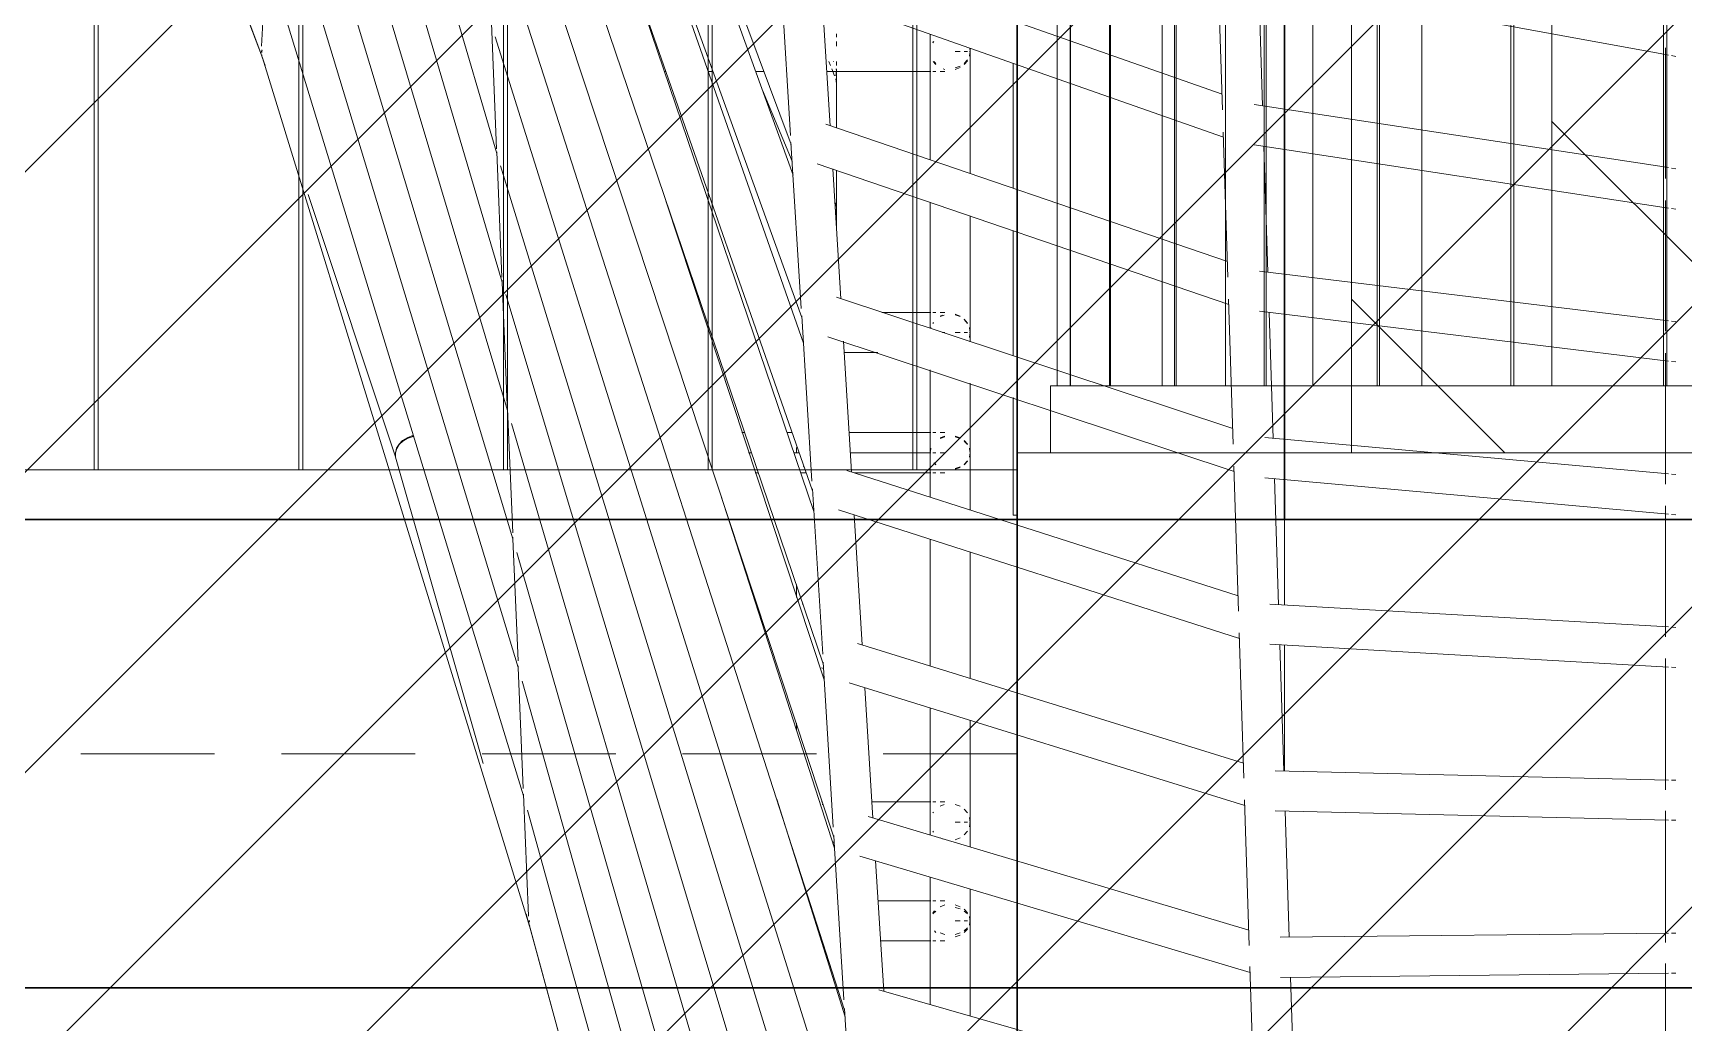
# Model space of a CAD drawing. Header units: millimetres. Extents: x 886808 to 1650903, y -1008069 to 230892.
# Drawn here: x 1018786 to 1020020, y -355386 to -354646 of the extents above; entities that cross this region are included whole.
import ezdxf

# ---------------------------------------------------------------- set-up
doc = ezdxf.new("R2010")
doc.units = ezdxf.units.MM
for name, pattern in [('ACAD_ISO07W100', [3, 0, -3]), ('CENTER', [2, 1.25, -0.25, 0.25, -0.25]), ('DASHED', [0.75, 0.5, -0.25])]:
    doc.linetypes.add(name, pattern=pattern)
doc.layers.get('0').update_dxf_attribs({"lineweight": 0})
for name, color, linetype, lineweight in [('0.NETMANHNHAT-0.05', 251, 'Continuous', 0), ('03- Net Cua- 153', 153, 'Continuous', 9), ('06- Dim- 250', 250, 'Continuous', 0), ('8l NET TO', 8, 'Continuous', 9), ('A-Wall', 113, 'Continuous', 30), ('A_Dim', 8, 'Continuous', 5), ('M-HVAC-CDFF', 50, 'Continuous', 5)]:
    doc.layers.add(name, color=color, linetype=linetype, lineweight=lineweight)

# ---------------------------------------------------------------- blocks, each defined once
blk = doc.blocks.new('Air Terminals 4 - Air Terminals 4-6275953-MẶT ĐỨNG TRỤC A-H')
at = {"layer": 'M-HVAC-CDFF'}
for p, q in [((0, 4200), (0, 4150)), ((0, 4200), (1200, 4200)), ((1200, 4150), (0, 4150))]:
    blk.add_line(p, q, dxfattribs=at)
blk = doc.blocks.new('A$C62D649C3')
at = {"transparency": 33554636}
for p, q in [((3916.5, 5505.9), (4131.2, 4930.4)), ((3889.5, 5492.5), (4139.2, 4801)), ((4132.6, 4907.5), (3921, 5493.6)), ((3761, 5435.1), (3911.2, 4923.6)), ((3585.8, 5395.6), (3735.5, 4996.7)), ((3585.8, 5395.2), (3735.9, 4995.1)), ((3893.6, 5396.2), (4147.2, 4671.5)), ((3757.1, 5360.8), (3915.2, 4827.5)), ((3897.7, 5299.9), (4155.2, 4542.1)), ((4140.4, 4781.8), (3958.8, 5300.6)), ((3753.3, 5286.5), (3919.2, 4731.5)), ((3749.4, 5212.2), (3923.2, 4635.5)), ((3901.7, 5203.6), (4163.2, 4412.6)), ((3745.5, 5137.9), (3927.2, 4539.5)), ((3905.8, 5107.2), (4171.2, 4283.2)), ((4148.2, 4656), (3997.7, 5098.9)), ((3735.3, 5004), (3739, 5073.2)), ((4149.2, 5075), (4453.4, 4967.9)), ((3741.6, 5063.5), (3931.2, 4443.5)), ((4130.8, 4937), (4123.1, 5061.3)), ((4453.7, 4956.2), (4450.3, 5064.3)), ((4483.7, 4959.4), (4480.6, 5053.3)), ((4500.1, 5049.7), (4785.1, 4997.6)), ((4500.1, 4956.9), (4500.1, 5049.7)), ((4142.8, 5045.4), (4264.7, 5002.5)), ((4160.4, 4944.4), (4154.4, 5041.3)), ((3911, 4927.1), (3907.1, 5021)), ((3909.8, 5010.9), (4179.2, 4153.7)), ((4165.1, 5013), (4165.1, 5010.6)), ((4235.1, 5012.9), (4235.1, 4918.9)), ((3735.4, 5000.8), (3735.2, 5000)), ((3735.2, 5000), (3735.3, 4999.3)), ((3735.5, 5001.1), (3735.4, 5000.8)), ((3735.6, 5000.8), (3735.4, 5000)), ((3735.4, 5000.8), (3735.6, 5000.8)), ((3735.4, 5000), (3735.4, 4999.3)), ((3735.4, 4999.2), (3735.4, 4999.3)), ((3735.4, 4997.5), (3735.5, 4996.7)), ((3735.5, 4996.7), (3735.5, 4996.5)), ((3735.6, 5000.8), (3735.8, 5000.8)), ((3735.6, 5000.8), (3735.6, 5000.8)), ((4165.1, 5007.5), (4165.1, 5003.9)), ((4238, 5007.5), (4237.1, 5006.4)), ((4237.5, 5007.5), (4237.1, 5007)), ((4253.9, 5000), (4257.6, 5000)), ((4260.7, 5000), (4263.1, 5000)), ((4264.6, 4996.7), (4265.1, 5000)), ((4264.6, 5000), (4265.1, 5000)), ((4264.6, 4996.4), (4264.6, 4996.7)), ((4265.1, 5000), (4264.7, 5002.5)), ((4265.1, 5000), (4264.7, 5002.5)), ((4264.7, 5002.5), (4264.7, 5002.5)), ((4264.7, 5002.5), (4454.4, 4935.8)), ((4265.1, 5002.4), (4265.1, 5000)), ((4265.1, 5000), (4265.1, 4908.7)), ((4785.1, 4905), (4785.1, 5002.6)), ((4785.1, 4997.6), (4787.1, 4997.2)), ((4789.5, 4996.8), (4792.6, 4996.2)), ((3735.5, 4996.5), (3735.5, 4996.4)), ((3735.5, 4996.4), (3735.8, 4995.7)), ((3735.8, 4995.7), (3737.9, 4989.5)), ((3735.9, 4995.1), (3935.8, 4345.4)), ((4036.4, 4985), (4037.5, 4985)), ((4069.3, 4985), (4072.5, 4985)), ((4072.5, 4985), (4072.8, 4985)), ((4104.7, 4985), (4110.9, 4985)), ((4157.9, 4985), (4165, 4985)), ((4159.5, 4992.5), (4160.7, 4989.4)), ((4161.6, 4987), (4163.7, 4981.7)), ((4162.9, 4992.5), (4163.1, 4992.4)), ((4165.1, 4985.4), (4164.6, 4981.8)), ((4164.8, 4987), (4165.1, 4985.4)), ((4165, 4985), (4165.1, 4985)), ((4165.1, 4992.5), (4165.1, 4989.4)), ((4165.1, 4985.4), (4165.1, 4987)), ((4165.1, 4985.4), (4165.1, 4985)), ((4165.1, 4985), (4165.1, 4975.9)), ((4165.1, 4985), (4235.6, 4985)), ((4237.1, 4985), (4239.5, 4985)), ((4237.5, 4992.5), (4239.5, 4990.2)), ((4238, 4992.5), (4239.5, 4990.9)), ((4242.6, 4985), (4246.2, 4985)), ((4245, 4987), (4246.2, 4986.5)), ((4253.9, 4987.6), (4257.6, 4988.9)), ((4253.9, 4986.5), (4257.6, 4987.9)), ((4260.7, 4990.9), (4263.1, 4993.6)), ((4260.7, 4990.2), (4263.1, 4993)), ((4297.3, 4991.1), (4297.3, 4897.7)), ((4300.1, 4896.7), (4300.1, 4990.1)), ((4164.6, 4979.5), (4165.1, 4975.9)), ((4165.1, 4942.8), (4165.1, 4975.9)), ((4109.7, 4971.1), (4132, 4917.9)), ((4477.5, 4960.3), (4787.1, 4913.1)), ((4157.1, 4945.6), (4457.4, 4843)), ((4457.8, 4831.3), (4454.3, 4939.5)), ((3915, 4831.3), (3911.1, 4924.9)), ((4138.8, 4807.8), (4131.1, 4931.8)), ((4477.3, 4930.1), (4787.1, 4882.9)), ((4487.6, 4835), (4484.6, 4929)), ((4500.1, 4833.5), (4500.1, 4926.7)), ((3913.9, 4914.5), (4187.2, 4024.3)), ((4150.7, 4916), (4458.4, 4810.9)), ((4168.4, 4815), (4162.4, 4912.1)), ((4165.1, 4883.3), (4165.1, 4911.1)), ((4789.5, 4912.7), (4792.6, 4912.2)), ((3770, 4893.1), (3835.4, 4696.8)), ((4156, 4530.2), (4037.5, 4888.3)), ((4164.6, 4886.9), (4164.6, 4886.7)), ((4164.6, 4886.7), (4165.1, 4883.3)), ((4235.1, 4793), (4235.1, 4887.2)), ((4785.1, 4790.8), (4785.1, 4888.5)), ((4165.1, 4883.1), (4164.6, 4879.7)), ((4165.1, 4883.3), (4165.1, 4883.2)), ((4165.1, 4883.2), (4165.1, 4883.1)), ((4165.1, 4869.2), (4165.1, 4883.1)), ((4265.1, 4789.9), (4265.1, 4877)), ((4789.5, 4882.5), (4792.6, 4882.1)), ((4297.3, 4866), (4297.3, 4772.4)), ((4300.1, 4771.4), (4300.1, 4865)), ((3915.2, 4827.5), (3915.1, 4828.9)), ((3919, 4735.6), (3915.2, 4827.5)), ((4481.4, 4835.8), (4787.1, 4798.6)), ((3918, 4818.2), (4195.2, 3894.9)), ((4165, 4816.2), (4461.4, 4718)), ((4461.8, 4706.4), (4458.3, 4814.8)), ((4146.8, 4678.6), (4139.1, 4802.4)), ((4199.1, 4804.9), (4235.6, 4804.9)), ((4237.1, 4804.9), (4239.5, 4804.9)), ((4242.6, 4804.9), (4246.2, 4804.9)), ((4245.7, 4802.9), (4242.6, 4801.7)), ((4244.4, 4802.9), (4242.6, 4802.1)), ((4257.6, 4802.1), (4253.9, 4803.5)), ((4257.6, 4801.7), (4253.9, 4803)), ((4263.1, 4796.9), (4260.7, 4799.9)), ((4263.1, 4796.7), (4260.7, 4799.5)), ((4481.3, 4805.7), (4787.1, 4768.5)), ((4491.6, 4710.7), (4488.6, 4804.8)), ((4500.1, 4710), (4500.1, 4803.4)), ((4235.6, 4793.4), (4235.5, 4792.8)), ((4235.6, 4793.5), (4235.6, 4793.4)), ((4237.6, 4797.4), (4237.1, 4796.7)), ((4237.4, 4797.4), (4237.1, 4796.9)), ((4246.2, 4789.9), (4244.4, 4789.9)), ((4244.4, 4789.9), (4246.2, 4789.9)), ((4253.9, 4789.9), (4257.6, 4789.9)), ((4260.7, 4789.9), (4263.1, 4789.9)), ((4264.6, 4793.4), (4264.6, 4793.5)), ((4265.1, 4789.9), (4264.6, 4793.4)), ((4264.6, 4786.3), (4265.1, 4789.9)), ((4264.6, 4789.9), (4265.1, 4789.9)), ((4265.1, 4783), (4265.1, 4789.9)), ((4789.5, 4798.3), (4792.6, 4798)), ((4158.7, 4786.7), (4462.4, 4686)), ((4176.4, 4685.6), (4170.4, 4783.4)), ((4170.9, 4774.9), (4196, 4774.9)), ((4264.6, 4786.2), (4264.6, 4786.3)), ((4785.1, 4676.5), (4785.1, 4774.4)), ((4789.5, 4768.2), (4792.6, 4767.9)), ((4235.1, 4761.9), (4235.1, 4666.8)), ((4265.1, 4752), (4265.1, 4751.4)), ((4265.1, 4751.4), (4265.1, 4700)), ((4297.3, 4741.3), (4297.3, 4653.4)), ((4300.1, 4646), (4300.1, 4740.4)), ((3923, 4640), (3919.1, 4732.9)), ((3922, 4721.8), (4203.2, 3765.4)), ((4096.4, 4715), (4094.3, 4715)), ((4132, 4715), (4128.1, 4715)), ((4235.6, 4715), (4174.6, 4715)), ((4239.5, 4715), (4237.1, 4715)), ((4246.2, 4715), (4242.6, 4715)), ((3836.2, 4703.3), (3835.4, 4700)), ((3836.3, 4703.2), (3835.4, 4700)), ((3838.1, 4706.5), (3836.2, 4703.3)), ((3838.2, 4706.2), (3836.3, 4703.2)), ((3840.7, 4709.1), (3838.1, 4706.5)), ((3840.8, 4708.7), (3838.2, 4706.2)), ((3839.8, 4708.2), (3839.9, 4707.9)), ((3844, 4711.2), (3840.7, 4709.1)), ((3844.2, 4710.7), (3840.8, 4708.7)), ((3847.7, 4712.5), (3844, 4711.2)), ((3847.9, 4711.9), (3844.2, 4710.7)), ((3846.1, 4711.9), (3846.3, 4711.4)), ((3848.9, 4712.6), (3847.7, 4712.5)), ((3849, 4712.1), (3847.9, 4711.9)), ((4135.1, 4703.9), (4135.1, 4700)), ((4235.6, 4703.2), (4235.1, 4700)), ((4235.6, 4703.3), (4235.6, 4703.2)), ((4246.2, 4712.4), (4242.6, 4711.1)), ((4246.2, 4711.9), (4242.6, 4710.6)), ((4257.6, 4711.1), (4253.9, 4712.4)), ((4257.6, 4710.6), (4253.9, 4711.9)), ((4263.1, 4706.4), (4260.7, 4709.1)), ((4263.1, 4706.1), (4260.7, 4708.7)), ((4264.6, 4703.2), (4264.6, 4703.3)), ((4265.1, 4700), (4264.6, 4703.2)), ((4485.3, 4711.3), (4787.1, 4684.2)), ((3835.4, 4700), (3835.4, 4696.8)), ((3835.4, 4696.8), (3835.5, 4696.7)), ((3835.5, 4696.7), (3900.9, 4467.7)), ((3835.5, 4696.7), (3835.5, 4696.7)), ((4101.5, 4700), (4099.3, 4700)), ((4137.3, 4700), (4133.2, 4700)), ((4140.2, 4689.4), (4140.8, 4689.8)), ((4235.6, 4700), (4175.5, 4700)), ((4239.5, 4700), (4237.1, 4700)), ((4238, 4692.5), (4239.5, 4690.9)), ((4238.3, 4692.5), (4239.5, 4691.3)), ((4246.2, 4700), (4242.6, 4700)), ((4253.9, 4688.1), (4257.6, 4689.4)), ((4253.9, 4687.6), (4257.6, 4688.9)), ((4260.7, 4691.3), (4263.1, 4693.9)), ((4260.7, 4690.9), (4263.1, 4693.6)), ((4264.6, 4696.8), (4265.1, 4700)), ((4264.6, 4696.7), (4264.6, 4696.8)), ((4265.1, 4700), (4265.1, 4657.2)), ((4465.8, 4581.5), (4462.3, 4690)), ((4106.6, 4685), (4104.2, 4685)), ((4142.5, 4685), (4138.3, 4685)), ((4172.9, 4686.8), (4465.4, 4593)), ((4235.6, 4685), (4178.4, 4685)), ((4239.5, 4685), (4237.1, 4685)), ((4246.2, 4685), (4242.6, 4685)), ((4485.3, 4681.2), (4787.1, 4654.1)), ((4495.6, 4586.4), (4492.6, 4680.6)), ((4500.1, 4679.9), (4500.1, 4586.2)), ((4789.5, 4684), (4792.6, 4683.7)), ((4163.7, 4404.3), (4078.4, 4669)), ((4154.8, 4549.4), (4147.1, 4672.9)), ((4166.7, 4657.3), (4466.4, 4561.2)), ((4184.4, 4556.3), (4178.4, 4653.5)), ((4297.3, 4653.4), (4300.1, 4653.4)), ((4785.1, 4562.3), (4785.1, 4660.3)), ((4789.5, 4653.9), (4792.6, 4653.6)), ((3923.2, 4635.5), (3923.1, 4636.8)), ((3927, 4544.4), (3923.2, 4635.5)), ((4235.1, 4635.3), (4235.1, 4540.6)), ((3926.1, 4625.5), (4211.2, 3636)), ((4265.1, 4625.7), (4265.1, 4531.3)), ((4300.1, 4520.5), (4300.1, 4614.5)), ((4135.1, 4601.4), (4135.1, 4591.8)), ((4139.5, 4586.7), (4139.9, 4587.1)), ((4489.1, 4586.8), (4787.1, 4569.8)), ((4469.8, 4456.6), (4466.3, 4565.3)), ((4789.5, 4569.6), (4792.6, 4569.4)), ((4180.8, 4557.4), (4469.4, 4468)), ((4489.2, 4556.8), (4787.1, 4539.7)), ((4499.6, 4462.2), (4496.6, 4556.3)), ((4500.1, 4462.1), (4500.1, 4556.1)), ((3927.2, 4539.5), (3927.1, 4540.8)), ((4162.7, 4420.2), (4155.1, 4543.4)), ((4785.1, 4448.1), (4785.1, 4546.2)), ((3930.9, 4448.9), (3927.2, 4539.5)), ((3930.1, 4529.1), (4219.2, 3506.5)), ((4153.9, 4539.2), (4155.4, 4538.7)), ((4174.6, 4527.9), (4470.4, 4436.3)), ((4789.5, 4539.6), (4792.6, 4539.4)), ((4192.4, 4426.9), (4186.4, 4524.2)), ((4235.1, 4509.2), (4235.1, 4438.9)), ((4135.1, 4497.8), (4135.1, 4493.2)), ((4265.1, 4499.9), (4265.1, 4423.9)), ((4300.1, 4394.8), (4300.1, 4489.1)), ((4493, 4462.3), (4787.1, 4455.3)), ((4789.5, 4455.3), (4792.6, 4455.2)), ((3934.9, 4353.5), (3931.1, 4444.7)), ((3934.2, 4432.7), (3955.3, 4356.4)), ((4171.5, 4278.3), (4120.4, 4441)), ((4153.9, 4438.9), (4154.5, 4438.9)), ((4155.3, 4436.6), (4154.4, 4436.9)), ((4191.6, 4438.9), (4235.6, 4438.9)), ((4235.1, 4414.1), (4235.1, 4438.9)), ((4237.1, 4438.9), (4239.5, 4438.9)), ((4237.6, 4431.4), (4237.1, 4430.7)), ((4242.6, 4438.9), (4246.2, 4438.9)), ((4245.7, 4436.9), (4242.6, 4435.7)), ((4257.6, 4435.7), (4253.9, 4437.1)), ((4263.1, 4430.7), (4260.7, 4433.5)), ((4473.8, 4331.7), (4470.3, 4440.5)), ((4493.2, 4432.3), (4787.1, 4425.3)), ((4503.6, 4337.9), (4500.6, 4432.1)), ((4785.1, 4333.9), (4785.1, 4432.2)), ((4188.7, 4428), (4473.4, 4343.1)), ((4237.1, 4417.1), (4237.6, 4416.4)), ((4253.9, 4423.9), (4257.6, 4423.9)), ((4260.7, 4423.9), (4263.1, 4423.9)), ((4260.7, 4414.3), (4263.1, 4417.1)), ((4265.1, 4423.9), (4264.6, 4427.4)), ((4264.6, 4423.9), (4265.1, 4423.9)), ((4264.6, 4420.4), (4265.1, 4423.9)), ((4265.1, 4423.9), (4265.1, 4405.2)), ((4789.5, 4425.2), (4792.6, 4425.2)), ((4162.2, 4408.9), (4163.4, 4408.9)), ((4163.7, 4404.3), (4163.1, 4413.9)), ((4242.6, 4412.1), (4244.9, 4411.2)), ((4253.9, 4410.7), (4257.6, 4412.1)), ((4170.7, 4291.3), (4163.7, 4404.3)), ((4182.6, 4398.5), (4474.4, 4311.5)), ((4200.4, 4297.5), (4194.4, 4395)), ((4235.1, 4382.8), (4235.1, 4287.5)), ((4265.1, 4350), (4265.1, 4373.9)), ((3933, 4355.2), (3935.4, 4346.8)), ((3955.3, 4356.4), (4017.2, 4133.8)), ((4144.3, 4365), (4144.9, 4365)), ((4196.2, 4365), (4235.6, 4365)), ((4237.1, 4365), (4239.5, 4365)), ((4238.3, 4357.5), (4237.1, 4356.1)), ((4239.5, 4357.4), (4237.1, 4355.2)), ((4242.6, 4365), (4246.2, 4365)), ((4246.2, 4361.9), (4242.6, 4360.6)), ((4257.6, 4360.6), (4253.9, 4361.9)), ((4257.6, 4359), (4253.9, 4360.1)), ((4263.1, 4356.1), (4260.7, 4358.7)), ((4263.1, 4355.2), (4260.7, 4357.4)), ((4300.1, 4268.9), (4300.1, 4363.5)), ((3935.5, 4350.3), (3935.4, 4350)), ((3935.4, 4350), (3935.4, 4349.2)), ((3935.4, 4349.4), (3935.6, 4349.4)), ((3935.4, 4348), (3935.4, 4347.9)), ((3935.4, 4347.9), (3935.4, 4347.7)), ((3935.4, 4347.6), (3935.4, 4347.7)), ((3935.4, 4347.6), (3935.4, 4347.2)), ((3935.4, 4347.2), (4235.4, 3247.2)), ((3935.4, 4347.1), (3935.4, 4346.8)), ((3935.4, 4346.8), (3935.7, 4346)), ((3935.6, 4349.4), (3935.5, 4349.1)), ((3935.6, 4349.4), (3935.7, 4349.4)), ((3935.8, 4345.4), (4236.5, 3242.7)), ((4253.9, 4350), (4257.6, 4350)), ((4260.7, 4350), (4263.1, 4350)), ((4260.7, 4342.6), (4263.1, 4344.8)), ((4260.7, 4341.3), (4263.1, 4343.9)), ((4265.1, 4350), (4264.6, 4353.2)), ((4265.1, 4350), (4264.6, 4352.7)), ((4264.6, 4350), (4265.1, 4350)), ((4264.6, 4346.8), (4265.1, 4350)), ((4264.6, 4347.3), (4265.1, 4350)), ((4265.1, 4350), (4265.1, 4278.9)), ((4153.7, 4335), (4154.5, 4335)), ((4198.1, 4335), (4235.6, 4335)), ((4237.1, 4335), (4239.5, 4335)), ((4238.3, 4342.5), (4239.5, 4341.3)), ((4242.6, 4341), (4246.2, 4339.9)), ((4242.6, 4335), (4246.2, 4335)), ((4253.9, 4339.9), (4257.6, 4341)), ((4253.9, 4338.1), (4257.6, 4339.4)), ((4496.9, 4337.8), (4787.1, 4340.9)), ((4789.5, 4340.9), (4792.6, 4340.9)), ((4785.1, 4219.7), (4785.1, 4318.1)), ((4477.4, 4218.1), (4474.3, 4315.8)), ((4497.2, 4307.8), (4787.1, 4310.9)), ((4507.6, 4213.7), (4504.6, 4307.9)), ((4789.5, 4310.9), (4792.6, 4310.9)), ((4196.7, 4298.6), (4477.4, 4218.1)), ((4170.7, 4291.1), (4170.7, 4291.3)), ((4178.7, 4161.8), (4171.1, 4284.5))]:
    blk.add_line(p, q, dxfattribs=at)

msp = doc.modelspace()

# ---------------------------------------------------------------- hatches: boundary and pattern name
at = {"layer": 'A_Dim', "transparency": 33554457}
h = msp.add_hatch(dxfattribs=at)
h.set_pattern_fill('ANSI31', color=256, scale=50)
h.paths.add_polyline_path([(1057771.5, -351410.1), (1012052.5, -351410.1), (1012052.5, -360423), (1057771.5, -360423)])
at = {"layer": 'A_Dim', "transparency": 33554534}
h = msp.add_hatch(dxfattribs=at)
h.set_pattern_fill('GOST_WOOD', color=256, scale=100, angle=45)
h.set_pattern_definition([(135, (-719101.95, -236661.1), (424.26407, 424.26407), [1000, -200]), (135, (-718819.1, -236661.1), (424.26407, 424.26407), [600, -150, 300, -150]), (135, (-718465.55, -236731.8), (424.26407, 424.26407), [1000, -200])])
h.paths.add_polyline_path([(1047371.8, -351860.1), (1045951.6, -351860.1), (1046640.2, -352360.1), (1047371.8, -352360.1)])
h.paths.add_polyline_path([(1047371.8, -352410.1), (1045896.7, -352410.1), (1045896.7, -354960.1), (1047371.8, -354960.1)])
h.paths.add_polyline_path([(1044196.9, -352410.1), (1042671.8, -352410.1), (1042671.8, -354960.1), (1044196.9, -354960.1)])
h.paths.add_polyline_path([(1028121.8, -352410.1), (1026796.8, -352410.1), (1026796.8, -354960.1), (1028121.8, -354960.1)])
h.paths.add_polyline_path([(1026746.8, -352410.1), (1025421.8, -352410.1), (1025421.8, -354960.1), (1026746.8, -354960.1)])
h.paths.add_polyline_path([(1021071.8, -352410.1), (1019771.8, -352410.1), (1019771.8, -354960.1), (1021071.8, -354960.1)])
h.paths.add_polyline_path([(1021121.8, -354960.1), (1022421.8, -354960.1), (1022421.8, -352410.1), (1021121.8, -352410.1)])
h.paths.add_polyline_path([(1023771.8, -352410.1), (1022471.8, -352410.1), (1022471.8, -354960.1), (1023771.8, -354960.1)])
h.paths.add_polyline_path([(1025121.8, -352410.1), (1023821.8, -352410.1), (1023821.8, -354960.1), (1025121.8, -354960.1)])
h.paths.add_polyline_path([(1029546.8, -354960.1), (1030871.8, -354960.1), (1030871.8, -352410.1), (1029546.8, -352410.1)])
h.paths.add_polyline_path([(1029496.8, -352410.1), (1028171.8, -352410.1), (1028171.8, -354960.1), (1029496.8, -354960.1)])
h.paths.add_polyline_path([(1031171.8, -352410.1), (1031171.8, -354960.1), (1032216.8, -354960.1), (1032216.8, -352410.1)])
h.paths.add_polyline_path([(1036621.8, -352410.1), (1035576.8, -352410.1), (1035576.8, -354960.1), (1036621.8, -354960.1)])
h.paths.add_polyline_path([(1036921.8, -354960.1), (1037966.8, -354960.1), (1037966.8, -352410.1), (1036921.8, -352410.1)])
h.paths.add_polyline_path([(1041326.8, -354960.1), (1042371.8, -354960.1), (1042371.8, -352410.1), (1041326.8, -352410.1)])
h.paths.add_polyline_path([(1045846.7, -351860.1), (1044246.9, -351860.1), (1044246.9, -352360.1), (1045846.7, -352360.1)])
h.paths.add_polyline_path([(1046257.6, -351860.1), (1045896.7, -351860.1), (1045896.7, -352360.1), (1046640.2, -352360.1)])
h.paths.add_polyline_path([(1044196.9, -351860.1), (1042671.8, -351860.1), (1042671.8, -352360.1), (1044196.9, -352360.1)])
h.paths.add_polyline_path([(1042371.8, -351860.1), (1041326.8, -351860.1), (1041326.8, -352360.1), (1042371.8, -352360.1)])
h.paths.add_polyline_path([(1041276.8, -351860.1), (1038016.8, -351860.1), (1038016.8, -352360.1), (1041276.8, -352360.1)])
h.paths.add_polyline_path([(1037966.8, -351860.1), (1036921.8, -351860.1), (1036921.8, -352360.1), (1037966.8, -352360.1)])
h.paths.add_polyline_path([(1036621.8, -351860.1), (1035576.8, -351860.1), (1035576.8, -352360.1), (1036621.8, -352360.1)])
h.paths.add_polyline_path([(1035526.8, -351860.1), (1032266.8, -351860.1), (1032266.8, -352360.1), (1035526.8, -352360.1)])
h.paths.add_polyline_path([(1032216.8, -351860.1), (1031171.8, -351860.1), (1031171.8, -352360.1), (1032216.8, -352360.1)])
h.paths.add_polyline_path([(1030871.8, -351860.1), (1029546.8, -351860.1), (1029546.8, -352360.1), (1030871.8, -352360.1)])
h.paths.add_polyline_path([(1029496.8, -351860.1), (1028171.8, -351860.1), (1028171.8, -352360.1), (1029496.8, -352360.1)])
h.paths.add_polyline_path([(1028121.8, -351860.1), (1026796.8, -351860.1), (1026796.8, -352360.1), (1028121.8, -352360.1)])
h.paths.add_polyline_path([(1026746.8, -351860.1), (1025421.8, -351860.1), (1025421.8, -352360.1), (1026746.8, -352360.1)])
h.paths.add_polyline_path([(1025121.8, -351860.1), (1023821.8, -351860.1), (1023821.8, -352360.1), (1025121.8, -352360.1)])
h.paths.add_polyline_path([(1023771.8, -351860.1), (1022471.8, -351860.1), (1022471.8, -352360.1), (1023771.8, -352360.1)])
h.paths.add_polyline_path([(1022421.8, -351860.1), (1021121.8, -351860.1), (1021121.8, -352360.1), (1022421.8, -352360.1)])
h.paths.add_polyline_path([(1021071.8, -351860.1), (1019771.8, -351860.1), (1019771.8, -352360.1), (1021071.8, -352360.1)])

# ---------------------------------------------------------------- linework, layer by layer
at = {"layer": '0.NETMANHNHAT-0.05', "transparency": 33554636}
for p, q in [((1019290.8, -354010.1), (1019290.8, -354972.8)), ((1019293.8, -354972.8), (1019293.8, -354010.1)), ((1019443.8, -354010.1), (1019443.8, -354972.8)), ((1019446.8, -354972.8), (1019446.8, -354010.1)), ((1019551.8, -354910.1), (1019551.8, -354010.1)), ((1019561.5, -354010.1), (1019561.5, -354910.1)), ((1019561.9, -354910.1), (1019561.9, -354010.1)), ((1019591, -354010.1), (1019591, -354910.1)), ((1019591.8, -354910.1), (1019591.8, -354010.1)), ((1019630.4, -354010.1), (1019630.4, -354910.1)), ((1019639.6, -354010.1), (1019639.6, -354910.1)), ((1019640.8, -354910.1), (1019640.8, -354010.1)), ((1019677.8, -354010.1), (1019677.8, -354910.1)), ((1019706.7, -354010.1), (1019706.7, -354910.1)), ((1019708.2, -354910.1), (1019708.2, -354010.1)), ((1019742.9, -354010.1), (1019742.9, -354910.1)), ((1019791, -354010.1), (1019791, -354910.1)), ((1019792.8, -354910.1), (1019792.8, -354010.1)), ((1019824.6, -354010.1), (1019824.6, -354910.1)), ((1019891.1, -354010.1), (1019891.1, -354910.1)), ((1019893.2, -354910.1), (1019893.2, -354010.1)), ((1019921.6, -354010.1), (1019921.6, -354910.1)), ((1020005.3, -354010.1), (1020005.3, -354910.1)), ((1020007.7, -354910.1), (1020007.7, -354010.1)), ((1019546.8, -354910.1), (1019546.8, -354960.1)), ((1019546.8, -354960.1), (1019546.8, -354910.1)), ((1019546.8, -354910.1), (1020721.8, -354910.1)), ((1019290.8, -354972.8), (1019293.8, -354972.8)), ((1019443.8, -354972.8), (1019446.8, -354972.8))]:
    msp.add_line(p, q, dxfattribs=at)
for points in [[(1018831.8, -354972.8), (1018834.8, -354972.8), (1018834.8, -354010.1), (1018831.8, -354010.1)], [(1018984.8, -354972.8), (1018987.8, -354972.8), (1018987.8, -354010.1), (1018984.8, -354010.1)], [(1019137.8, -354972.8), (1019140.8, -354972.8), (1019140.8, -354010.1), (1019137.8, -354010.1)], [(1015621.8, -354972.8), (1019521.8, -354972.8), (1019521.8, -355010.1), (1015621.8, -355010.1)]]:
    msp.add_lwpolyline(points, close=True, dxfattribs=at)
at = {"layer": '03- Net Cua- 153', "linetype": 'Continuous', "transparency": 33554636}
for points in [[(1019721.8, -351810.1), (1025171.8, -351810.1), (1025171.8, -355010.1), (1019721.8, -355010.1)], [(1019771.8, -351860.1), (1025121.8, -351860.1), (1025121.8, -354960.1), (1019771.8, -354960.1)]]:
    msp.add_lwpolyline(points, close=True, dxfattribs=at)
at = {"layer": '06- Dim- 250', "linetype": 'DASHED', "ltscale": 200, "transparency": 33554636}
msp.add_lwpolyline([(1019521.8, -355185.1), (1017971.8, -355185.1)], dxfattribs=at)
at = {"layer": '8l NET TO', "color": 251, "linetype": 'CENTER', "ltscale": 1000, "true_color": 0x636466, "transparency": 33554636}
for p, q in [((1019521.8, -344100.9), (1019521.8, -362079.6)), ((1014412.5, -355010.1), (1058473.3, -355010.1))]:
    msp.add_line(p, q, dxfattribs=at)
at = {"layer": 'A-Wall', "transparency": 33554636}
for points in [[(1019521.8, -355010.1), (1019721.8, -355010.1), (1019721.8, -351810.1), (1019521.8, -351810.1)], [(1019521.8, -355360.1), (1047421.8, -355360.1), (1047421.8, -355010.1), (1019521.8, -355010.1)]]:
    msp.add_lwpolyline(points, close=True, dxfattribs=at)
for points in [[(1017171.8, -355360.1), (1019521.8, -355360.1), (1019521.8, -355010.1), (1015621.8, -355010.1), (1015621.8, -355360.1), (1017171.8, -355360.1)], [(1019521.8, -355010.1), (1015621.8, -355010.1)], [(1047421.8, -355610.1), (1019521.8, -355610.1), (1019521.8, -355060.1)]]:
    msp.add_lwpolyline(points, dxfattribs=at)

# ---------------------------------------------------------------- block references
at = {"layer": 'A_Dim', "linetype": 'ACAD_ISO07W100', "transparency": 33554534}
msp.add_blockref('A$C62D649C3', (1015221.7, -359660.1), dxfattribs=at)
at = {"layer": 'M-HVAC-CDFF', "transparency": 33554636}
msp.add_blockref('Air Terminals 4 - Air Terminals 4-6275953-MẶT ĐỨNG TRỤC A-H', (1019521.8, -359160.1), dxfattribs=at)

doc.saveas('drawing.dxf')
